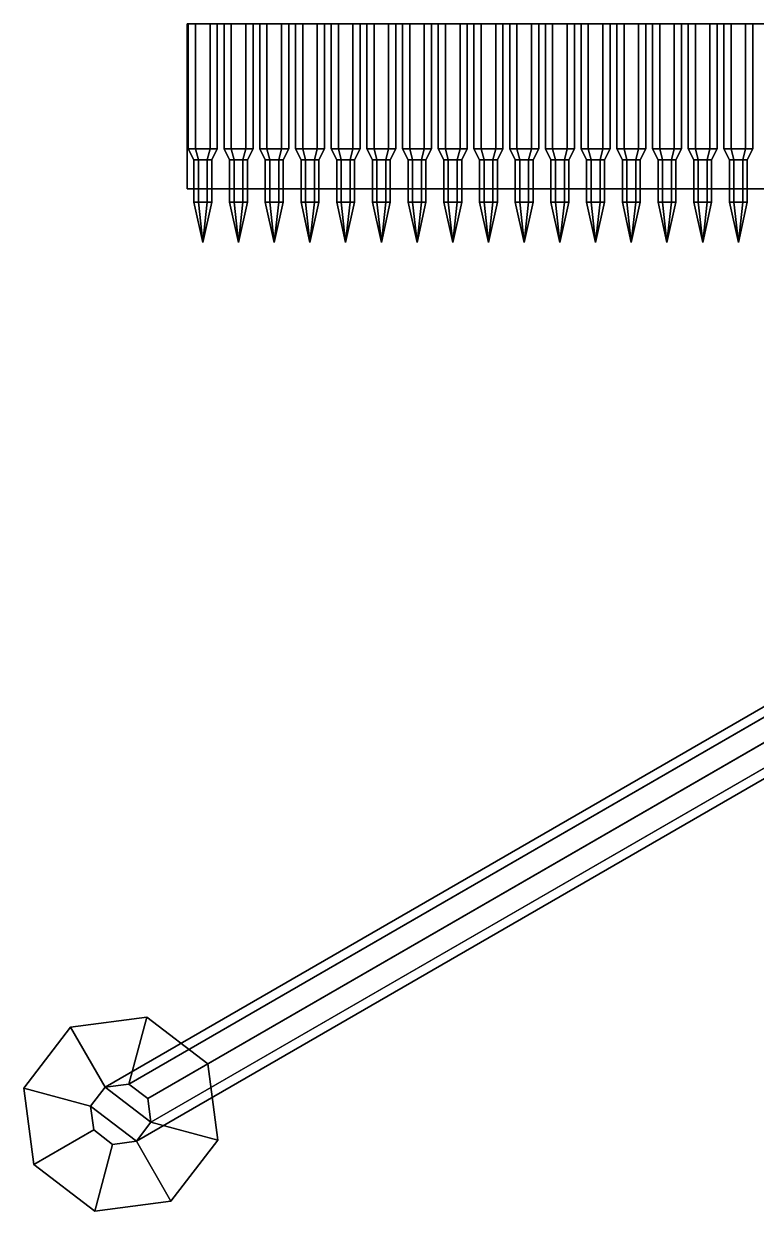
# Model space of a CAD drawing. Header units: millimetres. Extents: x -6.1 to 6.1, y -13.9 to 9.
# Drawn here: x -6.07 to -2.79, y -10.7 to -5.38 of the extents above; entities that cross this region are included whole.
import ezdxf

# ---------------------------------------------------------------- set-up
doc = ezdxf.new("R2010")
doc.units = ezdxf.units.MM
doc.layers.add('ammo', color=5, linetype='Continuous')
doc.layers.add('stand', color=3, linetype='Continuous')

msp = doc.modelspace()

# ---------------------------------------------------------------- linework, layer by layer
at = {"layer": 'ammo'}
for points in [[(-5.34, -5.38, 1.81), (-5.34, -6.12, 1.81), (-5.34, -6.12, 1.87), (-5.34, -5.38, 1.87)], [(-0.53, -5.38, 1.87), (-0.53, -5.38, 1.81), (-5.34, -5.38, 1.81), (-5.34, -5.38, 1.87)], [(-0.53, -5.38, 1.81), (-0.53, -6.12, 1.81), (-5.34, -6.12, 1.81), (-5.34, -5.38, 1.81)], [(-5.34, -5.38, 1.87), (-5.34, -6.12, 1.87), (-0.53, -6.12, 1.87), (-0.53, -5.38, 1.87)], [(-5.2375, -5.38, 1.8837), (-5.3025, -5.38, 1.8837), (-5.335, -5.38, 1.94), (-5.205, -5.38, 1.94)], [(-5.205, -5.38, 1.94), (-5.335, -5.38, 1.94), (-5.3025, -5.38, 1.9963), (-5.2375, -5.38, 1.9963)], [(-5.335, -5.38, 1.94), (-5.3025, -5.38, 1.8837), (-5.3025, -5.94, 1.8837), (-5.335, -5.94, 1.94)], [(-5.3025, -5.38, 1.9963), (-5.335, -5.38, 1.94), (-5.335, -5.94, 1.94), (-5.3025, -5.94, 1.9963)], [(-5.3025, -5.38, 1.8837), (-5.2375, -5.38, 1.8837), (-5.2375, -5.94, 1.8837), (-5.3025, -5.94, 1.8837)], [(-5.2375, -5.38, 1.9963), (-5.3025, -5.38, 1.9963), (-5.3025, -5.94, 1.9963), (-5.2375, -5.94, 1.9963)], [(-5.2375, -5.38, 1.8837), (-5.205, -5.38, 1.94), (-5.205, -5.94, 1.94), (-5.2375, -5.94, 1.8837)], [(-5.205, -5.38, 1.94), (-5.2375, -5.38, 1.9963), (-5.2375, -5.94, 1.9963), (-5.205, -5.94, 1.94)], [(-5.1425, -5.38, 1.9963), (-5.175, -5.38, 1.94), (-5.175, -5.94, 1.94), (-5.1425, -5.94, 1.9963)], [(-5.175, -5.38, 1.94), (-5.1425, -5.38, 1.8837), (-5.1425, -5.94, 1.8837), (-5.175, -5.94, 1.94)], [(-5.045, -5.38, 1.94), (-5.175, -5.38, 1.94), (-5.1425, -5.38, 1.9963), (-5.0775, -5.38, 1.9963)], [(-5.0775, -5.38, 1.8837), (-5.1425, -5.38, 1.8837), (-5.175, -5.38, 1.94), (-5.045, -5.38, 1.94)], [(-5.0775, -5.38, 1.9963), (-5.1425, -5.38, 1.9963), (-5.1425, -5.94, 1.9963), (-5.0775, -5.94, 1.9963)], [(-5.1425, -5.38, 1.8837), (-5.0775, -5.38, 1.8837), (-5.0775, -5.94, 1.8837), (-5.1425, -5.94, 1.8837)], [(-5.045, -5.38, 1.94), (-5.0775, -5.38, 1.9963), (-5.0775, -5.94, 1.9963), (-5.045, -5.94, 1.94)], [(-5.0775, -5.38, 1.8837), (-5.045, -5.38, 1.94), (-5.045, -5.94, 1.94), (-5.0775, -5.94, 1.8837)], [(-4.9825, -5.38, 1.9963), (-5.015, -5.38, 1.94), (-5.015, -5.94, 1.94), (-4.9825, -5.94, 1.9963)], [(-5.015, -5.38, 1.94), (-4.9825, -5.38, 1.8837), (-4.9825, -5.94, 1.8837), (-5.015, -5.94, 1.94)], [(-4.885, -5.38, 1.94), (-5.015, -5.38, 1.94), (-4.9825, -5.38, 1.9963), (-4.9175, -5.38, 1.9963)], [(-4.9175, -5.38, 1.8837), (-4.9825, -5.38, 1.8837), (-5.015, -5.38, 1.94), (-4.885, -5.38, 1.94)], [(-4.9175, -5.38, 1.9963), (-4.9825, -5.38, 1.9963), (-4.9825, -5.94, 1.9963), (-4.9175, -5.94, 1.9963)], [(-4.9825, -5.38, 1.8837), (-4.9175, -5.38, 1.8837), (-4.9175, -5.94, 1.8837), (-4.9825, -5.94, 1.8837)], [(-4.885, -5.38, 1.94), (-4.9175, -5.38, 1.9963), (-4.9175, -5.94, 1.9963), (-4.885, -5.94, 1.94)], [(-4.9175, -5.38, 1.8837), (-4.885, -5.38, 1.94), (-4.885, -5.94, 1.94), (-4.9175, -5.94, 1.8837)], [(-4.7575, -5.38, 1.8837), (-4.8225, -5.38, 1.8837), (-4.855, -5.38, 1.94), (-4.725, -5.38, 1.94)], [(-4.725, -5.38, 1.94), (-4.855, -5.38, 1.94), (-4.8225, -5.38, 1.9963), (-4.7575, -5.38, 1.9963)], [(-4.855, -5.38, 1.94), (-4.8225, -5.38, 1.8837), (-4.8225, -5.94, 1.8837), (-4.855, -5.94, 1.94)], [(-4.8225, -5.38, 1.9963), (-4.855, -5.38, 1.94), (-4.855, -5.94, 1.94), (-4.8225, -5.94, 1.9963)], [(-4.8225, -5.38, 1.8837), (-4.7575, -5.38, 1.8837), (-4.7575, -5.94, 1.8837), (-4.8225, -5.94, 1.8837)], [(-4.7575, -5.38, 1.9963), (-4.8225, -5.38, 1.9963), (-4.8225, -5.94, 1.9963), (-4.7575, -5.94, 1.9963)], [(-4.7575, -5.38, 1.8837), (-4.725, -5.38, 1.94), (-4.725, -5.94, 1.94), (-4.7575, -5.94, 1.8837)], [(-4.725, -5.38, 1.94), (-4.7575, -5.38, 1.9963), (-4.7575, -5.94, 1.9963), (-4.725, -5.94, 1.94)], [(-4.6625, -5.38, 1.9963), (-4.695, -5.38, 1.94), (-4.695, -5.94, 1.94), (-4.6625, -5.94, 1.9963)], [(-4.695, -5.38, 1.94), (-4.6625, -5.38, 1.8837), (-4.6625, -5.94, 1.8837), (-4.695, -5.94, 1.94)], [(-4.565, -5.38, 1.94), (-4.695, -5.38, 1.94), (-4.6625, -5.38, 1.9963), (-4.5975, -5.38, 1.9963)], [(-4.5975, -5.38, 1.8837), (-4.6625, -5.38, 1.8837), (-4.695, -5.38, 1.94), (-4.565, -5.38, 1.94)], [(-4.5975, -5.38, 1.9963), (-4.6625, -5.38, 1.9963), (-4.6625, -5.94, 1.9963), (-4.5975, -5.94, 1.9963)], [(-4.6625, -5.38, 1.8837), (-4.5975, -5.38, 1.8837), (-4.5975, -5.94, 1.8837), (-4.6625, -5.94, 1.8837)], [(-4.565, -5.38, 1.94), (-4.5975, -5.38, 1.9963), (-4.5975, -5.94, 1.9963), (-4.565, -5.94, 1.94)], [(-4.5975, -5.38, 1.8837), (-4.565, -5.38, 1.94), (-4.565, -5.94, 1.94), (-4.5975, -5.94, 1.8837)], [(-4.4375, -5.38, 1.8837), (-4.5025, -5.38, 1.8837), (-4.535, -5.38, 1.94), (-4.405, -5.38, 1.94)], [(-4.405, -5.38, 1.94), (-4.535, -5.38, 1.94), (-4.5025, -5.38, 1.9963), (-4.4375, -5.38, 1.9963)], [(-4.535, -5.38, 1.94), (-4.5025, -5.38, 1.8837), (-4.5025, -5.94, 1.8837), (-4.535, -5.94, 1.94)], [(-4.5025, -5.38, 1.9963), (-4.535, -5.38, 1.94), (-4.535, -5.94, 1.94), (-4.5025, -5.94, 1.9963)], [(-4.5025, -5.38, 1.8837), (-4.4375, -5.38, 1.8837), (-4.4375, -5.94, 1.8837), (-4.5025, -5.94, 1.8837)], [(-4.4375, -5.38, 1.9963), (-4.5025, -5.38, 1.9963), (-4.5025, -5.94, 1.9963), (-4.4375, -5.94, 1.9963)], [(-4.4375, -5.38, 1.8837), (-4.405, -5.38, 1.94), (-4.405, -5.94, 1.94), (-4.4375, -5.94, 1.8837)], [(-4.405, -5.38, 1.94), (-4.4375, -5.38, 1.9963), (-4.4375, -5.94, 1.9963), (-4.405, -5.94, 1.94)], [(-4.2775, -5.38, 1.8837), (-4.3425, -5.38, 1.8837), (-4.375, -5.38, 1.94), (-4.245, -5.38, 1.94)], [(-4.245, -5.38, 1.94), (-4.375, -5.38, 1.94), (-4.3425, -5.38, 1.9963), (-4.2775, -5.38, 1.9963)], [(-4.375, -5.38, 1.94), (-4.3425, -5.38, 1.8837), (-4.3425, -5.94, 1.8837), (-4.375, -5.94, 1.94)], [(-4.3425, -5.38, 1.9963), (-4.375, -5.38, 1.94), (-4.375, -5.94, 1.94), (-4.3425, -5.94, 1.9963)], [(-4.3425, -5.38, 1.8837), (-4.2775, -5.38, 1.8837), (-4.2775, -5.94, 1.8837), (-4.3425, -5.94, 1.8837)], [(-4.2775, -5.38, 1.9963), (-4.3425, -5.38, 1.9963), (-4.3425, -5.94, 1.9963), (-4.2775, -5.94, 1.9963)], [(-4.2775, -5.38, 1.8837), (-4.245, -5.38, 1.94), (-4.245, -5.94, 1.94), (-4.2775, -5.94, 1.8837)], [(-4.245, -5.38, 1.94), (-4.2775, -5.38, 1.9963), (-4.2775, -5.94, 1.9963), (-4.245, -5.94, 1.94)], [(-4.1825, -5.38, 1.9963), (-4.215, -5.38, 1.94), (-4.215, -5.94, 1.94), (-4.1825, -5.94, 1.9963)], [(-4.215, -5.38, 1.94), (-4.1825, -5.38, 1.8837), (-4.1825, -5.94, 1.8837), (-4.215, -5.94, 1.94)], [(-4.085, -5.38, 1.94), (-4.215, -5.38, 1.94), (-4.1825, -5.38, 1.9963), (-4.1175, -5.38, 1.9963)], [(-4.1175, -5.38, 1.8837), (-4.1825, -5.38, 1.8837), (-4.215, -5.38, 1.94), (-4.085, -5.38, 1.94)], [(-4.1175, -5.38, 1.9963), (-4.1825, -5.38, 1.9963), (-4.1825, -5.94, 1.9963), (-4.1175, -5.94, 1.9963)], [(-4.1825, -5.38, 1.8837), (-4.1175, -5.38, 1.8837), (-4.1175, -5.94, 1.8837), (-4.1825, -5.94, 1.8837)], [(-4.085, -5.38, 1.94), (-4.1175, -5.38, 1.9963), (-4.1175, -5.94, 1.9963), (-4.085, -5.94, 1.94)], [(-4.1175, -5.38, 1.8837), (-4.085, -5.38, 1.94), (-4.085, -5.94, 1.94), (-4.1175, -5.94, 1.8837)], [(-4.0225, -5.38, 1.9963), (-4.055, -5.38, 1.94), (-4.055, -5.94, 1.94), (-4.0225, -5.94, 1.9963)], [(-4.055, -5.38, 1.94), (-4.0225, -5.38, 1.8837), (-4.0225, -5.94, 1.8837), (-4.055, -5.94, 1.94)], [(-3.925, -5.38, 1.94), (-4.055, -5.38, 1.94), (-4.0225, -5.38, 1.9963), (-3.9575, -5.38, 1.9963)], [(-3.9575, -5.38, 1.8837), (-4.0225, -5.38, 1.8837), (-4.055, -5.38, 1.94), (-3.925, -5.38, 1.94)], [(-3.9575, -5.38, 1.9963), (-4.0225, -5.38, 1.9963), (-4.0225, -5.94, 1.9963), (-3.9575, -5.94, 1.9963)], [(-4.0225, -5.38, 1.8837), (-3.9575, -5.38, 1.8837), (-3.9575, -5.94, 1.8837), (-4.0225, -5.94, 1.8837)], [(-3.925, -5.38, 1.94), (-3.9575, -5.38, 1.9963), (-3.9575, -5.94, 1.9963), (-3.925, -5.94, 1.94)], [(-3.9575, -5.38, 1.8837), (-3.925, -5.38, 1.94), (-3.925, -5.94, 1.94), (-3.9575, -5.94, 1.8837)], [(-3.7975, -5.38, 1.8837), (-3.8625, -5.38, 1.8837), (-3.895, -5.38, 1.94), (-3.765, -5.38, 1.94)], [(-3.765, -5.38, 1.94), (-3.895, -5.38, 1.94), (-3.8625, -5.38, 1.9963), (-3.7975, -5.38, 1.9963)], [(-3.895, -5.38, 1.94), (-3.8625, -5.38, 1.8837), (-3.8625, -5.94, 1.8837), (-3.895, -5.94, 1.94)], [(-3.8625, -5.38, 1.9963), (-3.895, -5.38, 1.94), (-3.895, -5.94, 1.94), (-3.8625, -5.94, 1.9963)], [(-3.8625, -5.38, 1.8837), (-3.7975, -5.38, 1.8837), (-3.7975, -5.94, 1.8837), (-3.8625, -5.94, 1.8837)], [(-3.7975, -5.38, 1.9963), (-3.8625, -5.38, 1.9963), (-3.8625, -5.94, 1.9963), (-3.7975, -5.94, 1.9963)], [(-3.7975, -5.38, 1.8837), (-3.765, -5.38, 1.94), (-3.765, -5.94, 1.94), (-3.7975, -5.94, 1.8837)], [(-3.765, -5.38, 1.94), (-3.7975, -5.38, 1.9963), (-3.7975, -5.94, 1.9963), (-3.765, -5.94, 1.94)], [(-3.6375, -5.38, 1.8837), (-3.7025, -5.38, 1.8837), (-3.735, -5.38, 1.94), (-3.605, -5.38, 1.94)], [(-3.605, -5.38, 1.94), (-3.735, -5.38, 1.94), (-3.7025, -5.38, 1.9963), (-3.6375, -5.38, 1.9963)], [(-3.735, -5.38, 1.94), (-3.7025, -5.38, 1.8837), (-3.7025, -5.94, 1.8837), (-3.735, -5.94, 1.94)], [(-3.7025, -5.38, 1.9963), (-3.735, -5.38, 1.94), (-3.735, -5.94, 1.94), (-3.7025, -5.94, 1.9963)], [(-3.7025, -5.38, 1.8837), (-3.6375, -5.38, 1.8837), (-3.6375, -5.94, 1.8837), (-3.7025, -5.94, 1.8837)], [(-3.6375, -5.38, 1.9963), (-3.7025, -5.38, 1.9963), (-3.7025, -5.94, 1.9963), (-3.6375, -5.94, 1.9963)], [(-3.6375, -5.38, 1.8837), (-3.605, -5.38, 1.94), (-3.605, -5.94, 1.94), (-3.6375, -5.94, 1.8837)], [(-3.605, -5.38, 1.94), (-3.6375, -5.38, 1.9963), (-3.6375, -5.94, 1.9963), (-3.605, -5.94, 1.94)], [(-3.5425, -5.38, 1.9963), (-3.575, -5.38, 1.94), (-3.575, -5.94, 1.94), (-3.5425, -5.94, 1.9963)], [(-3.575, -5.38, 1.94), (-3.5425, -5.38, 1.8837), (-3.5425, -5.94, 1.8837), (-3.575, -5.94, 1.94)], [(-3.445, -5.38, 1.94), (-3.575, -5.38, 1.94), (-3.5425, -5.38, 1.9963), (-3.4775, -5.38, 1.9963)], [(-3.4775, -5.38, 1.8837), (-3.5425, -5.38, 1.8837), (-3.575, -5.38, 1.94), (-3.445, -5.38, 1.94)], [(-3.4775, -5.38, 1.9963), (-3.5425, -5.38, 1.9963), (-3.5425, -5.94, 1.9963), (-3.4775, -5.94, 1.9963)], [(-3.5425, -5.38, 1.8837), (-3.4775, -5.38, 1.8837), (-3.4775, -5.94, 1.8837), (-3.5425, -5.94, 1.8837)], [(-3.445, -5.38, 1.94), (-3.4775, -5.38, 1.9963), (-3.4775, -5.94, 1.9963), (-3.445, -5.94, 1.94)], [(-3.4775, -5.38, 1.8837), (-3.445, -5.38, 1.94), (-3.445, -5.94, 1.94), (-3.4775, -5.94, 1.8837)], [(-3.3175, -5.38, 1.8837), (-3.3825, -5.38, 1.8837), (-3.415, -5.38, 1.94), (-3.285, -5.38, 1.94)], [(-3.285, -5.38, 1.94), (-3.415, -5.38, 1.94), (-3.3825, -5.38, 1.9963), (-3.3175, -5.38, 1.9963)], [(-3.415, -5.38, 1.94), (-3.3825, -5.38, 1.8837), (-3.3825, -5.94, 1.8837), (-3.415, -5.94, 1.94)], [(-3.3825, -5.38, 1.9963), (-3.415, -5.38, 1.94), (-3.415, -5.94, 1.94), (-3.3825, -5.94, 1.9963)], [(-3.3825, -5.38, 1.8837), (-3.3175, -5.38, 1.8837), (-3.3175, -5.94, 1.8837), (-3.3825, -5.94, 1.8837)], [(-3.3175, -5.38, 1.9963), (-3.3825, -5.38, 1.9963), (-3.3825, -5.94, 1.9963), (-3.3175, -5.94, 1.9963)], [(-3.3175, -5.38, 1.8837), (-3.285, -5.38, 1.94), (-3.285, -5.94, 1.94), (-3.3175, -5.94, 1.8837)], [(-3.285, -5.38, 1.94), (-3.3175, -5.38, 1.9963), (-3.3175, -5.94, 1.9963), (-3.285, -5.94, 1.94)], [(-3.2225, -5.38, 1.9963), (-3.255, -5.38, 1.94), (-3.255, -5.94, 1.94), (-3.2225, -5.94, 1.9963)], [(-3.255, -5.38, 1.94), (-3.2225, -5.38, 1.8837), (-3.2225, -5.94, 1.8837), (-3.255, -5.94, 1.94)], [(-3.125, -5.38, 1.94), (-3.255, -5.38, 1.94), (-3.2225, -5.38, 1.9963), (-3.1575, -5.38, 1.9963)], [(-3.1575, -5.38, 1.8837), (-3.2225, -5.38, 1.8837), (-3.255, -5.38, 1.94), (-3.125, -5.38, 1.94)], [(-3.1575, -5.38, 1.9963), (-3.2225, -5.38, 1.9963), (-3.2225, -5.94, 1.9963), (-3.1575, -5.94, 1.9963)], [(-3.2225, -5.38, 1.8837), (-3.1575, -5.38, 1.8837), (-3.1575, -5.94, 1.8837), (-3.2225, -5.94, 1.8837)], [(-3.125, -5.38, 1.94), (-3.1575, -5.38, 1.9963), (-3.1575, -5.94, 1.9963), (-3.125, -5.94, 1.94)], [(-3.1575, -5.38, 1.8837), (-3.125, -5.38, 1.94), (-3.125, -5.94, 1.94), (-3.1575, -5.94, 1.8837)], [(-3.0625, -5.38, 1.9963), (-3.095, -5.38, 1.94), (-3.095, -5.94, 1.94), (-3.0625, -5.94, 1.9963)], [(-3.095, -5.38, 1.94), (-3.0625, -5.38, 1.8837), (-3.0625, -5.94, 1.8837), (-3.095, -5.94, 1.94)], [(-2.965, -5.38, 1.94), (-3.095, -5.38, 1.94), (-3.0625, -5.38, 1.9963), (-2.9975, -5.38, 1.9963)], [(-2.9975, -5.38, 1.8837), (-3.0625, -5.38, 1.8837), (-3.095, -5.38, 1.94), (-2.965, -5.38, 1.94)], [(-2.9975, -5.38, 1.9963), (-3.0625, -5.38, 1.9963), (-3.0625, -5.94, 1.9963), (-2.9975, -5.94, 1.9963)], [(-3.0625, -5.38, 1.8837), (-2.9975, -5.38, 1.8837), (-2.9975, -5.94, 1.8837), (-3.0625, -5.94, 1.8837)], [(-2.965, -5.38, 1.94), (-2.9975, -5.38, 1.9963), (-2.9975, -5.94, 1.9963), (-2.965, -5.94, 1.94)], [(-2.9975, -5.38, 1.8837), (-2.965, -5.38, 1.94), (-2.965, -5.94, 1.94), (-2.9975, -5.94, 1.8837)], [(-2.8375, -5.38, 1.8837), (-2.9025, -5.38, 1.8837), (-2.935, -5.38, 1.94), (-2.805, -5.38, 1.94)], [(-2.805, -5.38, 1.94), (-2.935, -5.38, 1.94), (-2.9025, -5.38, 1.9963), (-2.8375, -5.38, 1.9963)], [(-2.935, -5.38, 1.94), (-2.9025, -5.38, 1.8837), (-2.9025, -5.94, 1.8837), (-2.935, -5.94, 1.94)], [(-2.9025, -5.38, 1.9963), (-2.935, -5.38, 1.94), (-2.935, -5.94, 1.94), (-2.9025, -5.94, 1.9963)], [(-2.9025, -5.38, 1.8837), (-2.8375, -5.38, 1.8837), (-2.8375, -5.94, 1.8837), (-2.9025, -5.94, 1.8837)], [(-2.8375, -5.38, 1.9963), (-2.9025, -5.38, 1.9963), (-2.9025, -5.94, 1.9963), (-2.8375, -5.94, 1.9963)], [(-2.8375, -5.38, 1.8837), (-2.805, -5.38, 1.94), (-2.805, -5.94, 1.94), (-2.8375, -5.94, 1.8837)], [(-2.805, -5.38, 1.94), (-2.8375, -5.38, 1.9963), (-2.8375, -5.94, 1.9963), (-2.805, -5.94, 1.94)], [(-5.31, -5.99, 1.94), (-5.29, -5.99, 1.9746), (-5.3025, -5.94, 1.9963), (-5.335, -5.94, 1.94)], [(-5.29, -5.99, 1.9054), (-5.31, -5.99, 1.94), (-5.335, -5.94, 1.94), (-5.3025, -5.94, 1.8837)], [(-5.29, -5.99, 1.9746), (-5.25, -5.99, 1.9746), (-5.2375, -5.94, 1.9963), (-5.3025, -5.94, 1.9963)], [(-5.25, -5.99, 1.9054), (-5.29, -5.99, 1.9054), (-5.3025, -5.94, 1.8837), (-5.2375, -5.94, 1.8837)], [(-5.25, -5.99, 1.9746), (-5.23, -5.99, 1.94), (-5.205, -5.94, 1.94), (-5.2375, -5.94, 1.9963)], [(-5.23, -5.99, 1.94), (-5.25, -5.99, 1.9054), (-5.2375, -5.94, 1.8837), (-5.205, -5.94, 1.94)], [(-5.13, -5.99, 1.9054), (-5.15, -5.99, 1.94), (-5.175, -5.94, 1.94), (-5.1425, -5.94, 1.8837)], [(-5.15, -5.99, 1.94), (-5.13, -5.99, 1.9746), (-5.1425, -5.94, 1.9963), (-5.175, -5.94, 1.94)], [(-5.09, -5.99, 1.9054), (-5.13, -5.99, 1.9054), (-5.1425, -5.94, 1.8837), (-5.0775, -5.94, 1.8837)], [(-5.13, -5.99, 1.9746), (-5.09, -5.99, 1.9746), (-5.0775, -5.94, 1.9963), (-5.1425, -5.94, 1.9963)], [(-5.07, -5.99, 1.94), (-5.09, -5.99, 1.9054), (-5.0775, -5.94, 1.8837), (-5.045, -5.94, 1.94)], [(-5.09, -5.99, 1.9746), (-5.07, -5.99, 1.94), (-5.045, -5.94, 1.94), (-5.0775, -5.94, 1.9963)], [(-4.97, -5.99, 1.9054), (-4.99, -5.99, 1.94), (-5.015, -5.94, 1.94), (-4.9825, -5.94, 1.8837)], [(-4.99, -5.99, 1.94), (-4.97, -5.99, 1.9746), (-4.9825, -5.94, 1.9963), (-5.015, -5.94, 1.94)], [(-4.93, -5.99, 1.9054), (-4.97, -5.99, 1.9054), (-4.9825, -5.94, 1.8837), (-4.9175, -5.94, 1.8837)], [(-4.97, -5.99, 1.9746), (-4.93, -5.99, 1.9746), (-4.9175, -5.94, 1.9963), (-4.9825, -5.94, 1.9963)], [(-4.91, -5.99, 1.94), (-4.93, -5.99, 1.9054), (-4.9175, -5.94, 1.8837), (-4.885, -5.94, 1.94)], [(-4.93, -5.99, 1.9746), (-4.91, -5.99, 1.94), (-4.885, -5.94, 1.94), (-4.9175, -5.94, 1.9963)], [(-4.83, -5.99, 1.94), (-4.81, -5.99, 1.9746), (-4.8225, -5.94, 1.9963), (-4.855, -5.94, 1.94)], [(-4.81, -5.99, 1.9054), (-4.83, -5.99, 1.94), (-4.855, -5.94, 1.94), (-4.8225, -5.94, 1.8837)], [(-4.81, -5.99, 1.9746), (-4.77, -5.99, 1.9746), (-4.7575, -5.94, 1.9963), (-4.8225, -5.94, 1.9963)], [(-4.77, -5.99, 1.9054), (-4.81, -5.99, 1.9054), (-4.8225, -5.94, 1.8837), (-4.7575, -5.94, 1.8837)], [(-4.77, -5.99, 1.9746), (-4.75, -5.99, 1.94), (-4.725, -5.94, 1.94), (-4.7575, -5.94, 1.9963)], [(-4.75, -5.99, 1.94), (-4.77, -5.99, 1.9054), (-4.7575, -5.94, 1.8837), (-4.725, -5.94, 1.94)], [(-4.65, -5.99, 1.9054), (-4.67, -5.99, 1.94), (-4.695, -5.94, 1.94), (-4.6625, -5.94, 1.8837)], [(-4.67, -5.99, 1.94), (-4.65, -5.99, 1.9746), (-4.6625, -5.94, 1.9963), (-4.695, -5.94, 1.94)], [(-4.61, -5.99, 1.9054), (-4.65, -5.99, 1.9054), (-4.6625, -5.94, 1.8837), (-4.5975, -5.94, 1.8837)], [(-4.65, -5.99, 1.9746), (-4.61, -5.99, 1.9746), (-4.5975, -5.94, 1.9963), (-4.6625, -5.94, 1.9963)], [(-4.59, -5.99, 1.94), (-4.61, -5.99, 1.9054), (-4.5975, -5.94, 1.8837), (-4.565, -5.94, 1.94)], [(-4.61, -5.99, 1.9746), (-4.59, -5.99, 1.94), (-4.565, -5.94, 1.94), (-4.5975, -5.94, 1.9963)], [(-4.51, -5.99, 1.94), (-4.49, -5.99, 1.9746), (-4.5025, -5.94, 1.9963), (-4.535, -5.94, 1.94)], [(-4.49, -5.99, 1.9054), (-4.51, -5.99, 1.94), (-4.535, -5.94, 1.94), (-4.5025, -5.94, 1.8837)], [(-4.49, -5.99, 1.9746), (-4.45, -5.99, 1.9746), (-4.4375, -5.94, 1.9963), (-4.5025, -5.94, 1.9963)], [(-4.45, -5.99, 1.9054), (-4.49, -5.99, 1.9054), (-4.5025, -5.94, 1.8837), (-4.4375, -5.94, 1.8837)], [(-4.45, -5.99, 1.9746), (-4.43, -5.99, 1.94), (-4.405, -5.94, 1.94), (-4.4375, -5.94, 1.9963)], [(-4.43, -5.99, 1.94), (-4.45, -5.99, 1.9054), (-4.4375, -5.94, 1.8837), (-4.405, -5.94, 1.94)], [(-4.35, -5.99, 1.94), (-4.33, -5.99, 1.9746), (-4.3425, -5.94, 1.9963), (-4.375, -5.94, 1.94)], [(-4.33, -5.99, 1.9054), (-4.35, -5.99, 1.94), (-4.375, -5.94, 1.94), (-4.3425, -5.94, 1.8837)], [(-4.33, -5.99, 1.9746), (-4.29, -5.99, 1.9746), (-4.2775, -5.94, 1.9963), (-4.3425, -5.94, 1.9963)], [(-4.29, -5.99, 1.9054), (-4.33, -5.99, 1.9054), (-4.3425, -5.94, 1.8837), (-4.2775, -5.94, 1.8837)], [(-4.29, -5.99, 1.9746), (-4.27, -5.99, 1.94), (-4.245, -5.94, 1.94), (-4.2775, -5.94, 1.9963)], [(-4.27, -5.99, 1.94), (-4.29, -5.99, 1.9054), (-4.2775, -5.94, 1.8837), (-4.245, -5.94, 1.94)], [(-4.17, -5.99, 1.9054), (-4.19, -5.99, 1.94), (-4.215, -5.94, 1.94), (-4.1825, -5.94, 1.8837)], [(-4.19, -5.99, 1.94), (-4.17, -5.99, 1.9746), (-4.1825, -5.94, 1.9963), (-4.215, -5.94, 1.94)], [(-4.13, -5.99, 1.9054), (-4.17, -5.99, 1.9054), (-4.1825, -5.94, 1.8837), (-4.1175, -5.94, 1.8837)], [(-4.17, -5.99, 1.9746), (-4.13, -5.99, 1.9746), (-4.1175, -5.94, 1.9963), (-4.1825, -5.94, 1.9963)], [(-4.11, -5.99, 1.94), (-4.13, -5.99, 1.9054), (-4.1175, -5.94, 1.8837), (-4.085, -5.94, 1.94)], [(-4.13, -5.99, 1.9746), (-4.11, -5.99, 1.94), (-4.085, -5.94, 1.94), (-4.1175, -5.94, 1.9963)], [(-4.01, -5.99, 1.9054), (-4.03, -5.99, 1.94), (-4.055, -5.94, 1.94), (-4.0225, -5.94, 1.8837)], [(-4.03, -5.99, 1.94), (-4.01, -5.99, 1.9746), (-4.0225, -5.94, 1.9963), (-4.055, -5.94, 1.94)], [(-3.97, -5.99, 1.9054), (-4.01, -5.99, 1.9054), (-4.0225, -5.94, 1.8837), (-3.9575, -5.94, 1.8837)], [(-4.01, -5.99, 1.9746), (-3.97, -5.99, 1.9746), (-3.9575, -5.94, 1.9963), (-4.0225, -5.94, 1.9963)], [(-3.95, -5.99, 1.94), (-3.97, -5.99, 1.9054), (-3.9575, -5.94, 1.8837), (-3.925, -5.94, 1.94)], [(-3.97, -5.99, 1.9746), (-3.95, -5.99, 1.94), (-3.925, -5.94, 1.94), (-3.9575, -5.94, 1.9963)], [(-3.87, -5.99, 1.94), (-3.85, -5.99, 1.9746), (-3.8625, -5.94, 1.9963), (-3.895, -5.94, 1.94)], [(-3.85, -5.99, 1.9054), (-3.87, -5.99, 1.94), (-3.895, -5.94, 1.94), (-3.8625, -5.94, 1.8837)], [(-3.85, -5.99, 1.9746), (-3.81, -5.99, 1.9746), (-3.7975, -5.94, 1.9963), (-3.8625, -5.94, 1.9963)], [(-3.81, -5.99, 1.9054), (-3.85, -5.99, 1.9054), (-3.8625, -5.94, 1.8837), (-3.7975, -5.94, 1.8837)], [(-3.81, -5.99, 1.9746), (-3.79, -5.99, 1.94), (-3.765, -5.94, 1.94), (-3.7975, -5.94, 1.9963)], [(-3.79, -5.99, 1.94), (-3.81, -5.99, 1.9054), (-3.7975, -5.94, 1.8837), (-3.765, -5.94, 1.94)], [(-3.71, -5.99, 1.94), (-3.69, -5.99, 1.9746), (-3.7025, -5.94, 1.9963), (-3.735, -5.94, 1.94)], [(-3.69, -5.99, 1.9054), (-3.71, -5.99, 1.94), (-3.735, -5.94, 1.94), (-3.7025, -5.94, 1.8837)], [(-3.69, -5.99, 1.9746), (-3.65, -5.99, 1.9746), (-3.6375, -5.94, 1.9963), (-3.7025, -5.94, 1.9963)], [(-3.65, -5.99, 1.9054), (-3.69, -5.99, 1.9054), (-3.7025, -5.94, 1.8837), (-3.6375, -5.94, 1.8837)], [(-3.65, -5.99, 1.9746), (-3.63, -5.99, 1.94), (-3.605, -5.94, 1.94), (-3.6375, -5.94, 1.9963)], [(-3.63, -5.99, 1.94), (-3.65, -5.99, 1.9054), (-3.6375, -5.94, 1.8837), (-3.605, -5.94, 1.94)], [(-3.53, -5.99, 1.9054), (-3.55, -5.99, 1.94), (-3.575, -5.94, 1.94), (-3.5425, -5.94, 1.8837)], [(-3.55, -5.99, 1.94), (-3.53, -5.99, 1.9746), (-3.5425, -5.94, 1.9963), (-3.575, -5.94, 1.94)], [(-3.49, -5.99, 1.9054), (-3.53, -5.99, 1.9054), (-3.5425, -5.94, 1.8837), (-3.4775, -5.94, 1.8837)], [(-3.53, -5.99, 1.9746), (-3.49, -5.99, 1.9746), (-3.4775, -5.94, 1.9963), (-3.5425, -5.94, 1.9963)], [(-3.47, -5.99, 1.94), (-3.49, -5.99, 1.9054), (-3.4775, -5.94, 1.8837), (-3.445, -5.94, 1.94)], [(-3.49, -5.99, 1.9746), (-3.47, -5.99, 1.94), (-3.445, -5.94, 1.94), (-3.4775, -5.94, 1.9963)], [(-3.39, -5.99, 1.94), (-3.37, -5.99, 1.9746), (-3.3825, -5.94, 1.9963), (-3.415, -5.94, 1.94)], [(-3.37, -5.99, 1.9054), (-3.39, -5.99, 1.94), (-3.415, -5.94, 1.94), (-3.3825, -5.94, 1.8837)], [(-3.37, -5.99, 1.9746), (-3.33, -5.99, 1.9746), (-3.3175, -5.94, 1.9963), (-3.3825, -5.94, 1.9963)], [(-3.33, -5.99, 1.9054), (-3.37, -5.99, 1.9054), (-3.3825, -5.94, 1.8837), (-3.3175, -5.94, 1.8837)], [(-3.33, -5.99, 1.9746), (-3.31, -5.99, 1.94), (-3.285, -5.94, 1.94), (-3.3175, -5.94, 1.9963)], [(-3.31, -5.99, 1.94), (-3.33, -5.99, 1.9054), (-3.3175, -5.94, 1.8837), (-3.285, -5.94, 1.94)], [(-3.21, -5.99, 1.9054), (-3.23, -5.99, 1.94), (-3.255, -5.94, 1.94), (-3.2225, -5.94, 1.8837)], [(-3.23, -5.99, 1.94), (-3.21, -5.99, 1.9746), (-3.2225, -5.94, 1.9963), (-3.255, -5.94, 1.94)], [(-3.17, -5.99, 1.9054), (-3.21, -5.99, 1.9054), (-3.2225, -5.94, 1.8837), (-3.1575, -5.94, 1.8837)], [(-3.21, -5.99, 1.9746), (-3.17, -5.99, 1.9746), (-3.1575, -5.94, 1.9963), (-3.2225, -5.94, 1.9963)], [(-3.15, -5.99, 1.94), (-3.17, -5.99, 1.9054), (-3.1575, -5.94, 1.8837), (-3.125, -5.94, 1.94)], [(-3.17, -5.99, 1.9746), (-3.15, -5.99, 1.94), (-3.125, -5.94, 1.94), (-3.1575, -5.94, 1.9963)], [(-3.05, -5.99, 1.9054), (-3.07, -5.99, 1.94), (-3.095, -5.94, 1.94), (-3.0625, -5.94, 1.8837)], [(-3.07, -5.99, 1.94), (-3.05, -5.99, 1.9746), (-3.0625, -5.94, 1.9963), (-3.095, -5.94, 1.94)], [(-3.01, -5.99, 1.9054), (-3.05, -5.99, 1.9054), (-3.0625, -5.94, 1.8837), (-2.9975, -5.94, 1.8837)], [(-3.05, -5.99, 1.9746), (-3.01, -5.99, 1.9746), (-2.9975, -5.94, 1.9963), (-3.0625, -5.94, 1.9963)], [(-2.99, -5.99, 1.94), (-3.01, -5.99, 1.9054), (-2.9975, -5.94, 1.8837), (-2.965, -5.94, 1.94)], [(-3.01, -5.99, 1.9746), (-2.99, -5.99, 1.94), (-2.965, -5.94, 1.94), (-2.9975, -5.94, 1.9963)], [(-2.91, -5.99, 1.94), (-2.89, -5.99, 1.9746), (-2.9025, -5.94, 1.9963), (-2.935, -5.94, 1.94)], [(-2.89, -5.99, 1.9054), (-2.91, -5.99, 1.94), (-2.935, -5.94, 1.94), (-2.9025, -5.94, 1.8837)], [(-2.89, -5.99, 1.9746), (-2.85, -5.99, 1.9746), (-2.8375, -5.94, 1.9963), (-2.9025, -5.94, 1.9963)], [(-2.85, -5.99, 1.9054), (-2.89, -5.99, 1.9054), (-2.9025, -5.94, 1.8837), (-2.8375, -5.94, 1.8837)], [(-2.85, -5.99, 1.9746), (-2.83, -5.99, 1.94), (-2.805, -5.94, 1.94), (-2.8375, -5.94, 1.9963)], [(-2.83, -5.99, 1.94), (-2.85, -5.99, 1.9054), (-2.8375, -5.94, 1.8837), (-2.805, -5.94, 1.94)], [(-5.31, -5.99, 1.94), (-5.29, -5.99, 1.9054), (-5.29, -6.18, 1.9054), (-5.31, -6.18, 1.94)], [(-5.29, -5.99, 1.9746), (-5.31, -5.99, 1.94), (-5.31, -6.18, 1.94), (-5.29, -6.18, 1.9746)], [(-5.29, -5.99, 1.9054), (-5.25, -5.99, 1.9054), (-5.25, -6.18, 1.9054), (-5.29, -6.18, 1.9054)], [(-5.25, -5.99, 1.9746), (-5.29, -5.99, 1.9746), (-5.29, -6.18, 1.9746), (-5.25, -6.18, 1.9746)], [(-5.25, -5.99, 1.9054), (-5.23, -5.99, 1.94), (-5.23, -6.18, 1.94), (-5.25, -6.18, 1.9054)], [(-5.23, -5.99, 1.94), (-5.25, -5.99, 1.9746), (-5.25, -6.18, 1.9746), (-5.23, -6.18, 1.94)], [(-5.13, -5.99, 1.9746), (-5.15, -5.99, 1.94), (-5.15, -6.18, 1.94), (-5.13, -6.18, 1.9746)], [(-5.15, -5.99, 1.94), (-5.13, -5.99, 1.9054), (-5.13, -6.18, 1.9054), (-5.15, -6.18, 1.94)], [(-5.09, -5.99, 1.9746), (-5.13, -5.99, 1.9746), (-5.13, -6.18, 1.9746), (-5.09, -6.18, 1.9746)], [(-5.13, -5.99, 1.9054), (-5.09, -5.99, 1.9054), (-5.09, -6.18, 1.9054), (-5.13, -6.18, 1.9054)], [(-5.07, -5.99, 1.94), (-5.09, -5.99, 1.9746), (-5.09, -6.18, 1.9746), (-5.07, -6.18, 1.94)], [(-5.09, -5.99, 1.9054), (-5.07, -5.99, 1.94), (-5.07, -6.18, 1.94), (-5.09, -6.18, 1.9054)], [(-4.97, -5.99, 1.9746), (-4.99, -5.99, 1.94), (-4.99, -6.18, 1.94), (-4.97, -6.18, 1.9746)], [(-4.99, -5.99, 1.94), (-4.97, -5.99, 1.9054), (-4.97, -6.18, 1.9054), (-4.99, -6.18, 1.94)], [(-4.93, -5.99, 1.9746), (-4.97, -5.99, 1.9746), (-4.97, -6.18, 1.9746), (-4.93, -6.18, 1.9746)], [(-4.97, -5.99, 1.9054), (-4.93, -5.99, 1.9054), (-4.93, -6.18, 1.9054), (-4.97, -6.18, 1.9054)], [(-4.91, -5.99, 1.94), (-4.93, -5.99, 1.9746), (-4.93, -6.18, 1.9746), (-4.91, -6.18, 1.94)], [(-4.93, -5.99, 1.9054), (-4.91, -5.99, 1.94), (-4.91, -6.18, 1.94), (-4.93, -6.18, 1.9054)], [(-4.83, -5.99, 1.94), (-4.81, -5.99, 1.9054), (-4.81, -6.18, 1.9054), (-4.83, -6.18, 1.94)], [(-4.81, -5.99, 1.9746), (-4.83, -5.99, 1.94), (-4.83, -6.18, 1.94), (-4.81, -6.18, 1.9746)], [(-4.81, -5.99, 1.9054), (-4.77, -5.99, 1.9054), (-4.77, -6.18, 1.9054), (-4.81, -6.18, 1.9054)], [(-4.77, -5.99, 1.9746), (-4.81, -5.99, 1.9746), (-4.81, -6.18, 1.9746), (-4.77, -6.18, 1.9746)], [(-4.77, -5.99, 1.9054), (-4.75, -5.99, 1.94), (-4.75, -6.18, 1.94), (-4.77, -6.18, 1.9054)], [(-4.75, -5.99, 1.94), (-4.77, -5.99, 1.9746), (-4.77, -6.18, 1.9746), (-4.75, -6.18, 1.94)], [(-4.65, -5.99, 1.9746), (-4.67, -5.99, 1.94), (-4.67, -6.18, 1.94), (-4.65, -6.18, 1.9746)], [(-4.67, -5.99, 1.94), (-4.65, -5.99, 1.9054), (-4.65, -6.18, 1.9054), (-4.67, -6.18, 1.94)], [(-4.61, -5.99, 1.9746), (-4.65, -5.99, 1.9746), (-4.65, -6.18, 1.9746), (-4.61, -6.18, 1.9746)], [(-4.65, -5.99, 1.9054), (-4.61, -5.99, 1.9054), (-4.61, -6.18, 1.9054), (-4.65, -6.18, 1.9054)], [(-4.59, -5.99, 1.94), (-4.61, -5.99, 1.9746), (-4.61, -6.18, 1.9746), (-4.59, -6.18, 1.94)], [(-4.61, -5.99, 1.9054), (-4.59, -5.99, 1.94), (-4.59, -6.18, 1.94), (-4.61, -6.18, 1.9054)], [(-4.51, -5.99, 1.94), (-4.49, -5.99, 1.9054), (-4.49, -6.18, 1.9054), (-4.51, -6.18, 1.94)], [(-4.49, -5.99, 1.9746), (-4.51, -5.99, 1.94), (-4.51, -6.18, 1.94), (-4.49, -6.18, 1.9746)], [(-4.49, -5.99, 1.9054), (-4.45, -5.99, 1.9054), (-4.45, -6.18, 1.9054), (-4.49, -6.18, 1.9054)], [(-4.45, -5.99, 1.9746), (-4.49, -5.99, 1.9746), (-4.49, -6.18, 1.9746), (-4.45, -6.18, 1.9746)], [(-4.45, -5.99, 1.9054), (-4.43, -5.99, 1.94), (-4.43, -6.18, 1.94), (-4.45, -6.18, 1.9054)], [(-4.43, -5.99, 1.94), (-4.45, -5.99, 1.9746), (-4.45, -6.18, 1.9746), (-4.43, -6.18, 1.94)], [(-4.35, -5.99, 1.94), (-4.33, -5.99, 1.9054), (-4.33, -6.18, 1.9054), (-4.35, -6.18, 1.94)], [(-4.33, -5.99, 1.9746), (-4.35, -5.99, 1.94), (-4.35, -6.18, 1.94), (-4.33, -6.18, 1.9746)], [(-4.33, -5.99, 1.9054), (-4.29, -5.99, 1.9054), (-4.29, -6.18, 1.9054), (-4.33, -6.18, 1.9054)], [(-4.29, -5.99, 1.9746), (-4.33, -5.99, 1.9746), (-4.33, -6.18, 1.9746), (-4.29, -6.18, 1.9746)], [(-4.29, -5.99, 1.9054), (-4.27, -5.99, 1.94), (-4.27, -6.18, 1.94), (-4.29, -6.18, 1.9054)], [(-4.27, -5.99, 1.94), (-4.29, -5.99, 1.9746), (-4.29, -6.18, 1.9746), (-4.27, -6.18, 1.94)], [(-4.17, -5.99, 1.9746), (-4.19, -5.99, 1.94), (-4.19, -6.18, 1.94), (-4.17, -6.18, 1.9746)], [(-4.19, -5.99, 1.94), (-4.17, -5.99, 1.9054), (-4.17, -6.18, 1.9054), (-4.19, -6.18, 1.94)], [(-4.13, -5.99, 1.9746), (-4.17, -5.99, 1.9746), (-4.17, -6.18, 1.9746), (-4.13, -6.18, 1.9746)], [(-4.17, -5.99, 1.9054), (-4.13, -5.99, 1.9054), (-4.13, -6.18, 1.9054), (-4.17, -6.18, 1.9054)], [(-4.11, -5.99, 1.94), (-4.13, -5.99, 1.9746), (-4.13, -6.18, 1.9746), (-4.11, -6.18, 1.94)], [(-4.13, -5.99, 1.9054), (-4.11, -5.99, 1.94), (-4.11, -6.18, 1.94), (-4.13, -6.18, 1.9054)], [(-4.01, -5.99, 1.9746), (-4.03, -5.99, 1.94), (-4.03, -6.18, 1.94), (-4.01, -6.18, 1.9746)], [(-4.03, -5.99, 1.94), (-4.01, -5.99, 1.9054), (-4.01, -6.18, 1.9054), (-4.03, -6.18, 1.94)], [(-3.97, -5.99, 1.9746), (-4.01, -5.99, 1.9746), (-4.01, -6.18, 1.9746), (-3.97, -6.18, 1.9746)], [(-4.01, -5.99, 1.9054), (-3.97, -5.99, 1.9054), (-3.97, -6.18, 1.9054), (-4.01, -6.18, 1.9054)], [(-3.95, -5.99, 1.94), (-3.97, -5.99, 1.9746), (-3.97, -6.18, 1.9746), (-3.95, -6.18, 1.94)], [(-3.97, -5.99, 1.9054), (-3.95, -5.99, 1.94), (-3.95, -6.18, 1.94), (-3.97, -6.18, 1.9054)], [(-3.87, -5.99, 1.94), (-3.85, -5.99, 1.9054), (-3.85, -6.18, 1.9054), (-3.87, -6.18, 1.94)], [(-3.85, -5.99, 1.9746), (-3.87, -5.99, 1.94), (-3.87, -6.18, 1.94), (-3.85, -6.18, 1.9746)], [(-3.85, -5.99, 1.9054), (-3.81, -5.99, 1.9054), (-3.81, -6.18, 1.9054), (-3.85, -6.18, 1.9054)], [(-3.81, -5.99, 1.9746), (-3.85, -5.99, 1.9746), (-3.85, -6.18, 1.9746), (-3.81, -6.18, 1.9746)], [(-3.81, -5.99, 1.9054), (-3.79, -5.99, 1.94), (-3.79, -6.18, 1.94), (-3.81, -6.18, 1.9054)], [(-3.79, -5.99, 1.94), (-3.81, -5.99, 1.9746), (-3.81, -6.18, 1.9746), (-3.79, -6.18, 1.94)], [(-3.71, -5.99, 1.94), (-3.69, -5.99, 1.9054), (-3.69, -6.18, 1.9054), (-3.71, -6.18, 1.94)], [(-3.69, -5.99, 1.9746), (-3.71, -5.99, 1.94), (-3.71, -6.18, 1.94), (-3.69, -6.18, 1.9746)], [(-3.69, -5.99, 1.9054), (-3.65, -5.99, 1.9054), (-3.65, -6.18, 1.9054), (-3.69, -6.18, 1.9054)], [(-3.65, -5.99, 1.9746), (-3.69, -5.99, 1.9746), (-3.69, -6.18, 1.9746), (-3.65, -6.18, 1.9746)], [(-3.65, -5.99, 1.9054), (-3.63, -5.99, 1.94), (-3.63, -6.18, 1.94), (-3.65, -6.18, 1.9054)], [(-3.63, -5.99, 1.94), (-3.65, -5.99, 1.9746), (-3.65, -6.18, 1.9746), (-3.63, -6.18, 1.94)], [(-3.53, -5.99, 1.9746), (-3.55, -5.99, 1.94), (-3.55, -6.18, 1.94), (-3.53, -6.18, 1.9746)], [(-3.55, -5.99, 1.94), (-3.53, -5.99, 1.9054), (-3.53, -6.18, 1.9054), (-3.55, -6.18, 1.94)], [(-3.49, -5.99, 1.9746), (-3.53, -5.99, 1.9746), (-3.53, -6.18, 1.9746), (-3.49, -6.18, 1.9746)], [(-3.53, -5.99, 1.9054), (-3.49, -5.99, 1.9054), (-3.49, -6.18, 1.9054), (-3.53, -6.18, 1.9054)], [(-3.47, -5.99, 1.94), (-3.49, -5.99, 1.9746), (-3.49, -6.18, 1.9746), (-3.47, -6.18, 1.94)], [(-3.49, -5.99, 1.9054), (-3.47, -5.99, 1.94), (-3.47, -6.18, 1.94), (-3.49, -6.18, 1.9054)], [(-3.39, -5.99, 1.94), (-3.37, -5.99, 1.9054), (-3.37, -6.18, 1.9054), (-3.39, -6.18, 1.94)], [(-3.37, -5.99, 1.9746), (-3.39, -5.99, 1.94), (-3.39, -6.18, 1.94), (-3.37, -6.18, 1.9746)], [(-3.37, -5.99, 1.9054), (-3.33, -5.99, 1.9054), (-3.33, -6.18, 1.9054), (-3.37, -6.18, 1.9054)], [(-3.33, -5.99, 1.9746), (-3.37, -5.99, 1.9746), (-3.37, -6.18, 1.9746), (-3.33, -6.18, 1.9746)], [(-3.33, -5.99, 1.9054), (-3.31, -5.99, 1.94), (-3.31, -6.18, 1.94), (-3.33, -6.18, 1.9054)], [(-3.31, -5.99, 1.94), (-3.33, -5.99, 1.9746), (-3.33, -6.18, 1.9746), (-3.31, -6.18, 1.94)], [(-3.21, -5.99, 1.9746), (-3.23, -5.99, 1.94), (-3.23, -6.18, 1.94), (-3.21, -6.18, 1.9746)], [(-3.23, -5.99, 1.94), (-3.21, -5.99, 1.9054), (-3.21, -6.18, 1.9054), (-3.23, -6.18, 1.94)], [(-3.17, -5.99, 1.9746), (-3.21, -5.99, 1.9746), (-3.21, -6.18, 1.9746), (-3.17, -6.18, 1.9746)], [(-3.21, -5.99, 1.9054), (-3.17, -5.99, 1.9054), (-3.17, -6.18, 1.9054), (-3.21, -6.18, 1.9054)], [(-3.15, -5.99, 1.94), (-3.17, -5.99, 1.9746), (-3.17, -6.18, 1.9746), (-3.15, -6.18, 1.94)], [(-3.17, -5.99, 1.9054), (-3.15, -5.99, 1.94), (-3.15, -6.18, 1.94), (-3.17, -6.18, 1.9054)], [(-3.05, -5.99, 1.9746), (-3.07, -5.99, 1.94), (-3.07, -6.18, 1.94), (-3.05, -6.18, 1.9746)], [(-3.07, -5.99, 1.94), (-3.05, -5.99, 1.9054), (-3.05, -6.18, 1.9054), (-3.07, -6.18, 1.94)], [(-3.01, -5.99, 1.9746), (-3.05, -5.99, 1.9746), (-3.05, -6.18, 1.9746), (-3.01, -6.18, 1.9746)], [(-3.05, -5.99, 1.9054), (-3.01, -5.99, 1.9054), (-3.01, -6.18, 1.9054), (-3.05, -6.18, 1.9054)], [(-2.99, -5.99, 1.94), (-3.01, -5.99, 1.9746), (-3.01, -6.18, 1.9746), (-2.99, -6.18, 1.94)], [(-3.01, -5.99, 1.9054), (-2.99, -5.99, 1.94), (-2.99, -6.18, 1.94), (-3.01, -6.18, 1.9054)], [(-2.91, -5.99, 1.94), (-2.89, -5.99, 1.9054), (-2.89, -6.18, 1.9054), (-2.91, -6.18, 1.94)], [(-2.89, -5.99, 1.9746), (-2.91, -5.99, 1.94), (-2.91, -6.18, 1.94), (-2.89, -6.18, 1.9746)], [(-2.89, -5.99, 1.9054), (-2.85, -5.99, 1.9054), (-2.85, -6.18, 1.9054), (-2.89, -6.18, 1.9054)], [(-2.85, -5.99, 1.9746), (-2.89, -5.99, 1.9746), (-2.89, -6.18, 1.9746), (-2.85, -6.18, 1.9746)], [(-2.85, -5.99, 1.9054), (-2.83, -5.99, 1.94), (-2.83, -6.18, 1.94), (-2.85, -6.18, 1.9054)], [(-2.83, -5.99, 1.94), (-2.85, -5.99, 1.9746), (-2.85, -6.18, 1.9746), (-2.83, -6.18, 1.94)], [(-5.34, -6.12, 1.87), (-5.34, -6.12, 1.81), (-0.53, -6.12, 1.81), (-0.53, -6.12, 1.87)], [(-5.31, -6.18, 1.94), (-5.29, -6.18, 1.9054), (-5.27, -6.36, 1.94)], [(-5.29, -6.18, 1.9746), (-5.31, -6.18, 1.94), (-5.27, -6.36, 1.94)], [(-5.29, -6.18, 1.9054), (-5.25, -6.18, 1.9054), (-5.27, -6.36, 1.94)], [(-5.25, -6.18, 1.9746), (-5.29, -6.18, 1.9746), (-5.27, -6.36, 1.94)], [(-5.25, -6.18, 1.9054), (-5.23, -6.18, 1.94), (-5.27, -6.36, 1.94)], [(-5.23, -6.18, 1.94), (-5.25, -6.18, 1.9746), (-5.27, -6.36, 1.94)], [(-5.13, -6.18, 1.9746), (-5.15, -6.18, 1.94), (-5.11, -6.36, 1.94)], [(-5.15, -6.18, 1.94), (-5.13, -6.18, 1.9054), (-5.11, -6.36, 1.94)], [(-5.09, -6.18, 1.9746), (-5.13, -6.18, 1.9746), (-5.11, -6.36, 1.94)], [(-5.13, -6.18, 1.9054), (-5.09, -6.18, 1.9054), (-5.11, -6.36, 1.94)], [(-5.07, -6.18, 1.94), (-5.09, -6.18, 1.9746), (-5.11, -6.36, 1.94)], [(-5.09, -6.18, 1.9054), (-5.07, -6.18, 1.94), (-5.11, -6.36, 1.94)], [(-4.97, -6.18, 1.9746), (-4.99, -6.18, 1.94), (-4.95, -6.36, 1.94)], [(-4.99, -6.18, 1.94), (-4.97, -6.18, 1.9054), (-4.95, -6.36, 1.94)], [(-4.93, -6.18, 1.9746), (-4.97, -6.18, 1.9746), (-4.95, -6.36, 1.94)], [(-4.97, -6.18, 1.9054), (-4.93, -6.18, 1.9054), (-4.95, -6.36, 1.94)], [(-4.91, -6.18, 1.94), (-4.93, -6.18, 1.9746), (-4.95, -6.36, 1.94)], [(-4.93, -6.18, 1.9054), (-4.91, -6.18, 1.94), (-4.95, -6.36, 1.94)], [(-4.83, -6.18, 1.94), (-4.81, -6.18, 1.9054), (-4.79, -6.36, 1.94)], [(-4.81, -6.18, 1.9746), (-4.83, -6.18, 1.94), (-4.79, -6.36, 1.94)], [(-4.81, -6.18, 1.9054), (-4.77, -6.18, 1.9054), (-4.79, -6.36, 1.94)], [(-4.77, -6.18, 1.9746), (-4.81, -6.18, 1.9746), (-4.79, -6.36, 1.94)], [(-4.77, -6.18, 1.9054), (-4.75, -6.18, 1.94), (-4.79, -6.36, 1.94)], [(-4.75, -6.18, 1.94), (-4.77, -6.18, 1.9746), (-4.79, -6.36, 1.94)], [(-4.65, -6.18, 1.9746), (-4.67, -6.18, 1.94), (-4.63, -6.36, 1.94)], [(-4.67, -6.18, 1.94), (-4.65, -6.18, 1.9054), (-4.63, -6.36, 1.94)], [(-4.61, -6.18, 1.9746), (-4.65, -6.18, 1.9746), (-4.63, -6.36, 1.94)], [(-4.65, -6.18, 1.9054), (-4.61, -6.18, 1.9054), (-4.63, -6.36, 1.94)], [(-4.59, -6.18, 1.94), (-4.61, -6.18, 1.9746), (-4.63, -6.36, 1.94)], [(-4.61, -6.18, 1.9054), (-4.59, -6.18, 1.94), (-4.63, -6.36, 1.94)], [(-4.51, -6.18, 1.94), (-4.49, -6.18, 1.9054), (-4.47, -6.36, 1.94)], [(-4.49, -6.18, 1.9746), (-4.51, -6.18, 1.94), (-4.47, -6.36, 1.94)], [(-4.49, -6.18, 1.9054), (-4.45, -6.18, 1.9054), (-4.47, -6.36, 1.94)], [(-4.45, -6.18, 1.9746), (-4.49, -6.18, 1.9746), (-4.47, -6.36, 1.94)], [(-4.45, -6.18, 1.9054), (-4.43, -6.18, 1.94), (-4.47, -6.36, 1.94)], [(-4.43, -6.18, 1.94), (-4.45, -6.18, 1.9746), (-4.47, -6.36, 1.94)], [(-4.35, -6.18, 1.94), (-4.33, -6.18, 1.9054), (-4.31, -6.36, 1.94)], [(-4.33, -6.18, 1.9746), (-4.35, -6.18, 1.94), (-4.31, -6.36, 1.94)], [(-4.33, -6.18, 1.9054), (-4.29, -6.18, 1.9054), (-4.31, -6.36, 1.94)], [(-4.29, -6.18, 1.9746), (-4.33, -6.18, 1.9746), (-4.31, -6.36, 1.94)], [(-4.29, -6.18, 1.9054), (-4.27, -6.18, 1.94), (-4.31, -6.36, 1.94)], [(-4.27, -6.18, 1.94), (-4.29, -6.18, 1.9746), (-4.31, -6.36, 1.94)], [(-4.17, -6.18, 1.9746), (-4.19, -6.18, 1.94), (-4.15, -6.36, 1.94)], [(-4.19, -6.18, 1.94), (-4.17, -6.18, 1.9054), (-4.15, -6.36, 1.94)], [(-4.13, -6.18, 1.9746), (-4.17, -6.18, 1.9746), (-4.15, -6.36, 1.94)], [(-4.17, -6.18, 1.9054), (-4.13, -6.18, 1.9054), (-4.15, -6.36, 1.94)], [(-4.11, -6.18, 1.94), (-4.13, -6.18, 1.9746), (-4.15, -6.36, 1.94)], [(-4.13, -6.18, 1.9054), (-4.11, -6.18, 1.94), (-4.15, -6.36, 1.94)], [(-4.01, -6.18, 1.9746), (-4.03, -6.18, 1.94), (-3.99, -6.36, 1.94)], [(-4.03, -6.18, 1.94), (-4.01, -6.18, 1.9054), (-3.99, -6.36, 1.94)], [(-3.97, -6.18, 1.9746), (-4.01, -6.18, 1.9746), (-3.99, -6.36, 1.94)], [(-4.01, -6.18, 1.9054), (-3.97, -6.18, 1.9054), (-3.99, -6.36, 1.94)], [(-3.95, -6.18, 1.94), (-3.97, -6.18, 1.9746), (-3.99, -6.36, 1.94)], [(-3.97, -6.18, 1.9054), (-3.95, -6.18, 1.94), (-3.99, -6.36, 1.94)], [(-3.87, -6.18, 1.94), (-3.85, -6.18, 1.9054), (-3.83, -6.36, 1.94)], [(-3.85, -6.18, 1.9746), (-3.87, -6.18, 1.94), (-3.83, -6.36, 1.94)], [(-3.85, -6.18, 1.9054), (-3.81, -6.18, 1.9054), (-3.83, -6.36, 1.94)], [(-3.81, -6.18, 1.9746), (-3.85, -6.18, 1.9746), (-3.83, -6.36, 1.94)], [(-3.81, -6.18, 1.9054), (-3.79, -6.18, 1.94), (-3.83, -6.36, 1.94)], [(-3.79, -6.18, 1.94), (-3.81, -6.18, 1.9746), (-3.83, -6.36, 1.94)], [(-3.71, -6.18, 1.94), (-3.69, -6.18, 1.9054), (-3.67, -6.36, 1.94)], [(-3.69, -6.18, 1.9746), (-3.71, -6.18, 1.94), (-3.67, -6.36, 1.94)], [(-3.69, -6.18, 1.9054), (-3.65, -6.18, 1.9054), (-3.67, -6.36, 1.94)], [(-3.65, -6.18, 1.9746), (-3.69, -6.18, 1.9746), (-3.67, -6.36, 1.94)], [(-3.65, -6.18, 1.9054), (-3.63, -6.18, 1.94), (-3.67, -6.36, 1.94)], [(-3.63, -6.18, 1.94), (-3.65, -6.18, 1.9746), (-3.67, -6.36, 1.94)], [(-3.53, -6.18, 1.9746), (-3.55, -6.18, 1.94), (-3.51, -6.36, 1.94)], [(-3.55, -6.18, 1.94), (-3.53, -6.18, 1.9054), (-3.51, -6.36, 1.94)], [(-3.49, -6.18, 1.9746), (-3.53, -6.18, 1.9746), (-3.51, -6.36, 1.94)], [(-3.53, -6.18, 1.9054), (-3.49, -6.18, 1.9054), (-3.51, -6.36, 1.94)], [(-3.47, -6.18, 1.94), (-3.49, -6.18, 1.9746), (-3.51, -6.36, 1.94)], [(-3.49, -6.18, 1.9054), (-3.47, -6.18, 1.94), (-3.51, -6.36, 1.94)], [(-3.39, -6.18, 1.94), (-3.37, -6.18, 1.9054), (-3.35, -6.36, 1.94)], [(-3.37, -6.18, 1.9746), (-3.39, -6.18, 1.94), (-3.35, -6.36, 1.94)], [(-3.37, -6.18, 1.9054), (-3.33, -6.18, 1.9054), (-3.35, -6.36, 1.94)], [(-3.33, -6.18, 1.9746), (-3.37, -6.18, 1.9746), (-3.35, -6.36, 1.94)], [(-3.33, -6.18, 1.9054), (-3.31, -6.18, 1.94), (-3.35, -6.36, 1.94)], [(-3.31, -6.18, 1.94), (-3.33, -6.18, 1.9746), (-3.35, -6.36, 1.94)], [(-3.21, -6.18, 1.9746), (-3.23, -6.18, 1.94), (-3.19, -6.36, 1.94)], [(-3.23, -6.18, 1.94), (-3.21, -6.18, 1.9054), (-3.19, -6.36, 1.94)], [(-3.17, -6.18, 1.9746), (-3.21, -6.18, 1.9746), (-3.19, -6.36, 1.94)], [(-3.21, -6.18, 1.9054), (-3.17, -6.18, 1.9054), (-3.19, -6.36, 1.94)], [(-3.15, -6.18, 1.94), (-3.17, -6.18, 1.9746), (-3.19, -6.36, 1.94)], [(-3.17, -6.18, 1.9054), (-3.15, -6.18, 1.94), (-3.19, -6.36, 1.94)], [(-3.05, -6.18, 1.9746), (-3.07, -6.18, 1.94), (-3.03, -6.36, 1.94)], [(-3.07, -6.18, 1.94), (-3.05, -6.18, 1.9054), (-3.03, -6.36, 1.94)], [(-3.01, -6.18, 1.9746), (-3.05, -6.18, 1.9746), (-3.03, -6.36, 1.94)], [(-3.05, -6.18, 1.9054), (-3.01, -6.18, 1.9054), (-3.03, -6.36, 1.94)], [(-2.99, -6.18, 1.94), (-3.01, -6.18, 1.9746), (-3.03, -6.36, 1.94)], [(-3.01, -6.18, 1.9054), (-2.99, -6.18, 1.94), (-3.03, -6.36, 1.94)], [(-2.91, -6.18, 1.94), (-2.89, -6.18, 1.9054), (-2.87, -6.36, 1.94)], [(-2.89, -6.18, 1.9746), (-2.91, -6.18, 1.94), (-2.87, -6.36, 1.94)], [(-2.89, -6.18, 1.9054), (-2.85, -6.18, 1.9054), (-2.87, -6.36, 1.94)], [(-2.85, -6.18, 1.9746), (-2.89, -6.18, 1.9746), (-2.87, -6.36, 1.94)], [(-2.85, -6.18, 1.9054), (-2.83, -6.18, 1.94), (-2.87, -6.36, 1.94)], [(-2.83, -6.18, 1.94), (-2.85, -6.18, 1.9746), (-2.87, -6.36, 1.94)]]:
    msp.add_3dface(points, dxfattribs=at)
at = {"layer": 'stand'}
for points in [[(-5.7079, -10.1438, -2.6247), (-5.6016, -10.1298, -2.4833), (-0.5898, -7.2362, -0.377), (-0.581, -7.1838, -0.47)], [(-5.6016, -10.1298, -2.694), (-5.7079, -10.1438, -2.6247), (-0.581, -7.1838, -0.47), (-0.5311, -7.2023, -0.563)], [(-5.5166, -10.195, -2.7227), (-5.6016, -10.1298, -2.694), (-0.5311, -7.2023, -0.563), (-0.4695, -7.2811, -0.6016)], [(-5.6016, -10.1298, -2.4833), (-5.5166, -10.195, -2.4248), (-0.5524, -7.3289, -0.3384), (-0.5898, -7.2362, -0.377)], [(-5.5026, -10.3012, -2.694), (-5.5166, -10.195, -2.7227), (-0.4695, -7.2811, -0.6016), (-0.4321, -7.3738, -0.563)], [(-5.5166, -10.195, -2.4248), (-5.5026, -10.3012, -2.4833), (-0.4908, -7.4077, -0.377), (-0.5524, -7.3289, -0.3384)], [(-5.5679, -10.3863, -2.6247), (-5.5026, -10.3012, -2.694), (-0.4321, -7.3738, -0.563), (-0.441, -7.4262, -0.47)], [(-5.5026, -10.3012, -2.4833), (-5.5679, -10.3863, -2.6247), (-0.441, -7.4262, -0.47), (-0.4908, -7.4077, -0.377)], [(-5.5214, -9.8303, -2.86), (-5.8628, -9.8753, -2.86), (-5.8628, -9.8753, -2.76), (-5.5214, -9.8303, -2.76)], [(-5.5214, -9.8303, -2.76), (-5.8628, -9.8753, -2.76), (-5.7078, -10.1438, -2.76), (-5.6016, -10.1298, -2.76)], [(-5.2481, -10.04, -2.76), (-5.5214, -9.8303, -2.76), (-5.6016, -10.1298, -2.76), (-5.5166, -10.195, -2.76)], [(-5.2481, -10.04, -2.86), (-5.5214, -9.8303, -2.86), (-5.5214, -9.8303, -2.76), (-5.2481, -10.04, -2.76)], [(-5.8628, -9.8753, -2.86), (-6.0725, -10.1485, -2.86), (-6.0725, -10.1485, -2.76), (-5.8628, -9.8753, -2.76)], [(-5.8628, -9.8753, -2.76), (-6.0725, -10.1485, -2.76), (-5.7731, -10.2288, -2.76), (-5.7078, -10.1438, -2.76)], [(-5.2032, -10.3815, -2.76), (-5.2481, -10.04, -2.76), (-5.5166, -10.195, -2.76), (-5.5026, -10.3012, -2.76)], [(-5.2032, -10.3815, -2.86), (-5.2481, -10.04, -2.86), (-5.2481, -10.04, -2.76), (-5.2032, -10.3815, -2.76)], [(-6.0725, -10.1485, -2.86), (-6.0275, -10.49, -2.86), (-6.0275, -10.49, -2.76), (-6.0725, -10.1485, -2.76)], [(-6.0725, -10.1485, -2.76), (-6.0275, -10.49, -2.76), (-5.7591, -10.335, -2.76), (-5.7731, -10.2288, -2.76)], [(-5.7078, -10.1438, -2.76), (-5.7731, -10.2288, -2.76), (-5.7731, -10.2288, -2.26), (-5.7078, -10.1438, -2.26)], [(-5.7731, -10.2288, -2.26), (-5.5678, -10.3862, -2.26), (-5.5026, -10.3012, -2.26), (-5.7078, -10.1438, -2.26)], [(-5.6016, -10.1298, -2.76), (-5.7078, -10.1438, -2.76), (-5.7078, -10.1438, -2.26), (-5.6016, -10.1298, -2.26)], [(-5.7078, -10.1438, -2.26), (-5.5026, -10.3012, -2.26), (-5.5166, -10.195, -2.26), (-5.6016, -10.1298, -2.26)], [(-5.5166, -10.195, -2.76), (-5.6016, -10.1298, -2.76), (-5.6016, -10.1298, -2.26), (-5.5166, -10.195, -2.26)], [(-5.5026, -10.3012, -2.76), (-5.5166, -10.195, -2.76), (-5.5166, -10.195, -2.26), (-5.5026, -10.3012, -2.26)], [(-5.7731, -10.2288, -2.76), (-5.7591, -10.335, -2.76), (-5.7591, -10.335, -2.26), (-5.7731, -10.2288, -2.26)], [(-5.7591, -10.335, -2.26), (-5.6741, -10.4002, -2.26), (-5.5678, -10.3862, -2.26), (-5.7731, -10.2288, -2.26)], [(-5.5678, -10.3862, -2.76), (-5.5026, -10.3012, -2.76), (-5.5026, -10.3012, -2.26), (-5.5678, -10.3862, -2.26)], [(-5.4128, -10.6547, -2.76), (-5.2032, -10.3815, -2.76), (-5.5026, -10.3012, -2.76), (-5.5678, -10.3862, -2.76)], [(-6.0275, -10.49, -2.76), (-5.7543, -10.6997, -2.76), (-5.6741, -10.4002, -2.76), (-5.7591, -10.335, -2.76)], [(-5.7591, -10.335, -2.76), (-5.6741, -10.4002, -2.76), (-5.6741, -10.4002, -2.26), (-5.7591, -10.335, -2.26)], [(-5.7543, -10.6997, -2.76), (-5.4128, -10.6547, -2.76), (-5.5678, -10.3862, -2.76), (-5.6741, -10.4002, -2.76)], [(-5.6741, -10.4002, -2.76), (-5.5678, -10.3862, -2.76), (-5.5678, -10.3862, -2.26), (-5.6741, -10.4002, -2.26)], [(-5.4128, -10.6547, -2.86), (-5.2032, -10.3815, -2.86), (-5.2032, -10.3815, -2.76), (-5.4128, -10.6547, -2.76)], [(-6.0275, -10.49, -2.86), (-5.7543, -10.6997, -2.86), (-5.7543, -10.6997, -2.76), (-6.0275, -10.49, -2.76)], [(-5.7543, -10.6997, -2.86), (-5.4128, -10.6547, -2.86), (-5.4128, -10.6547, -2.76), (-5.7543, -10.6997, -2.76)]]:
    msp.add_3dface(points, dxfattribs=at)

doc.saveas('drawing.dxf')
